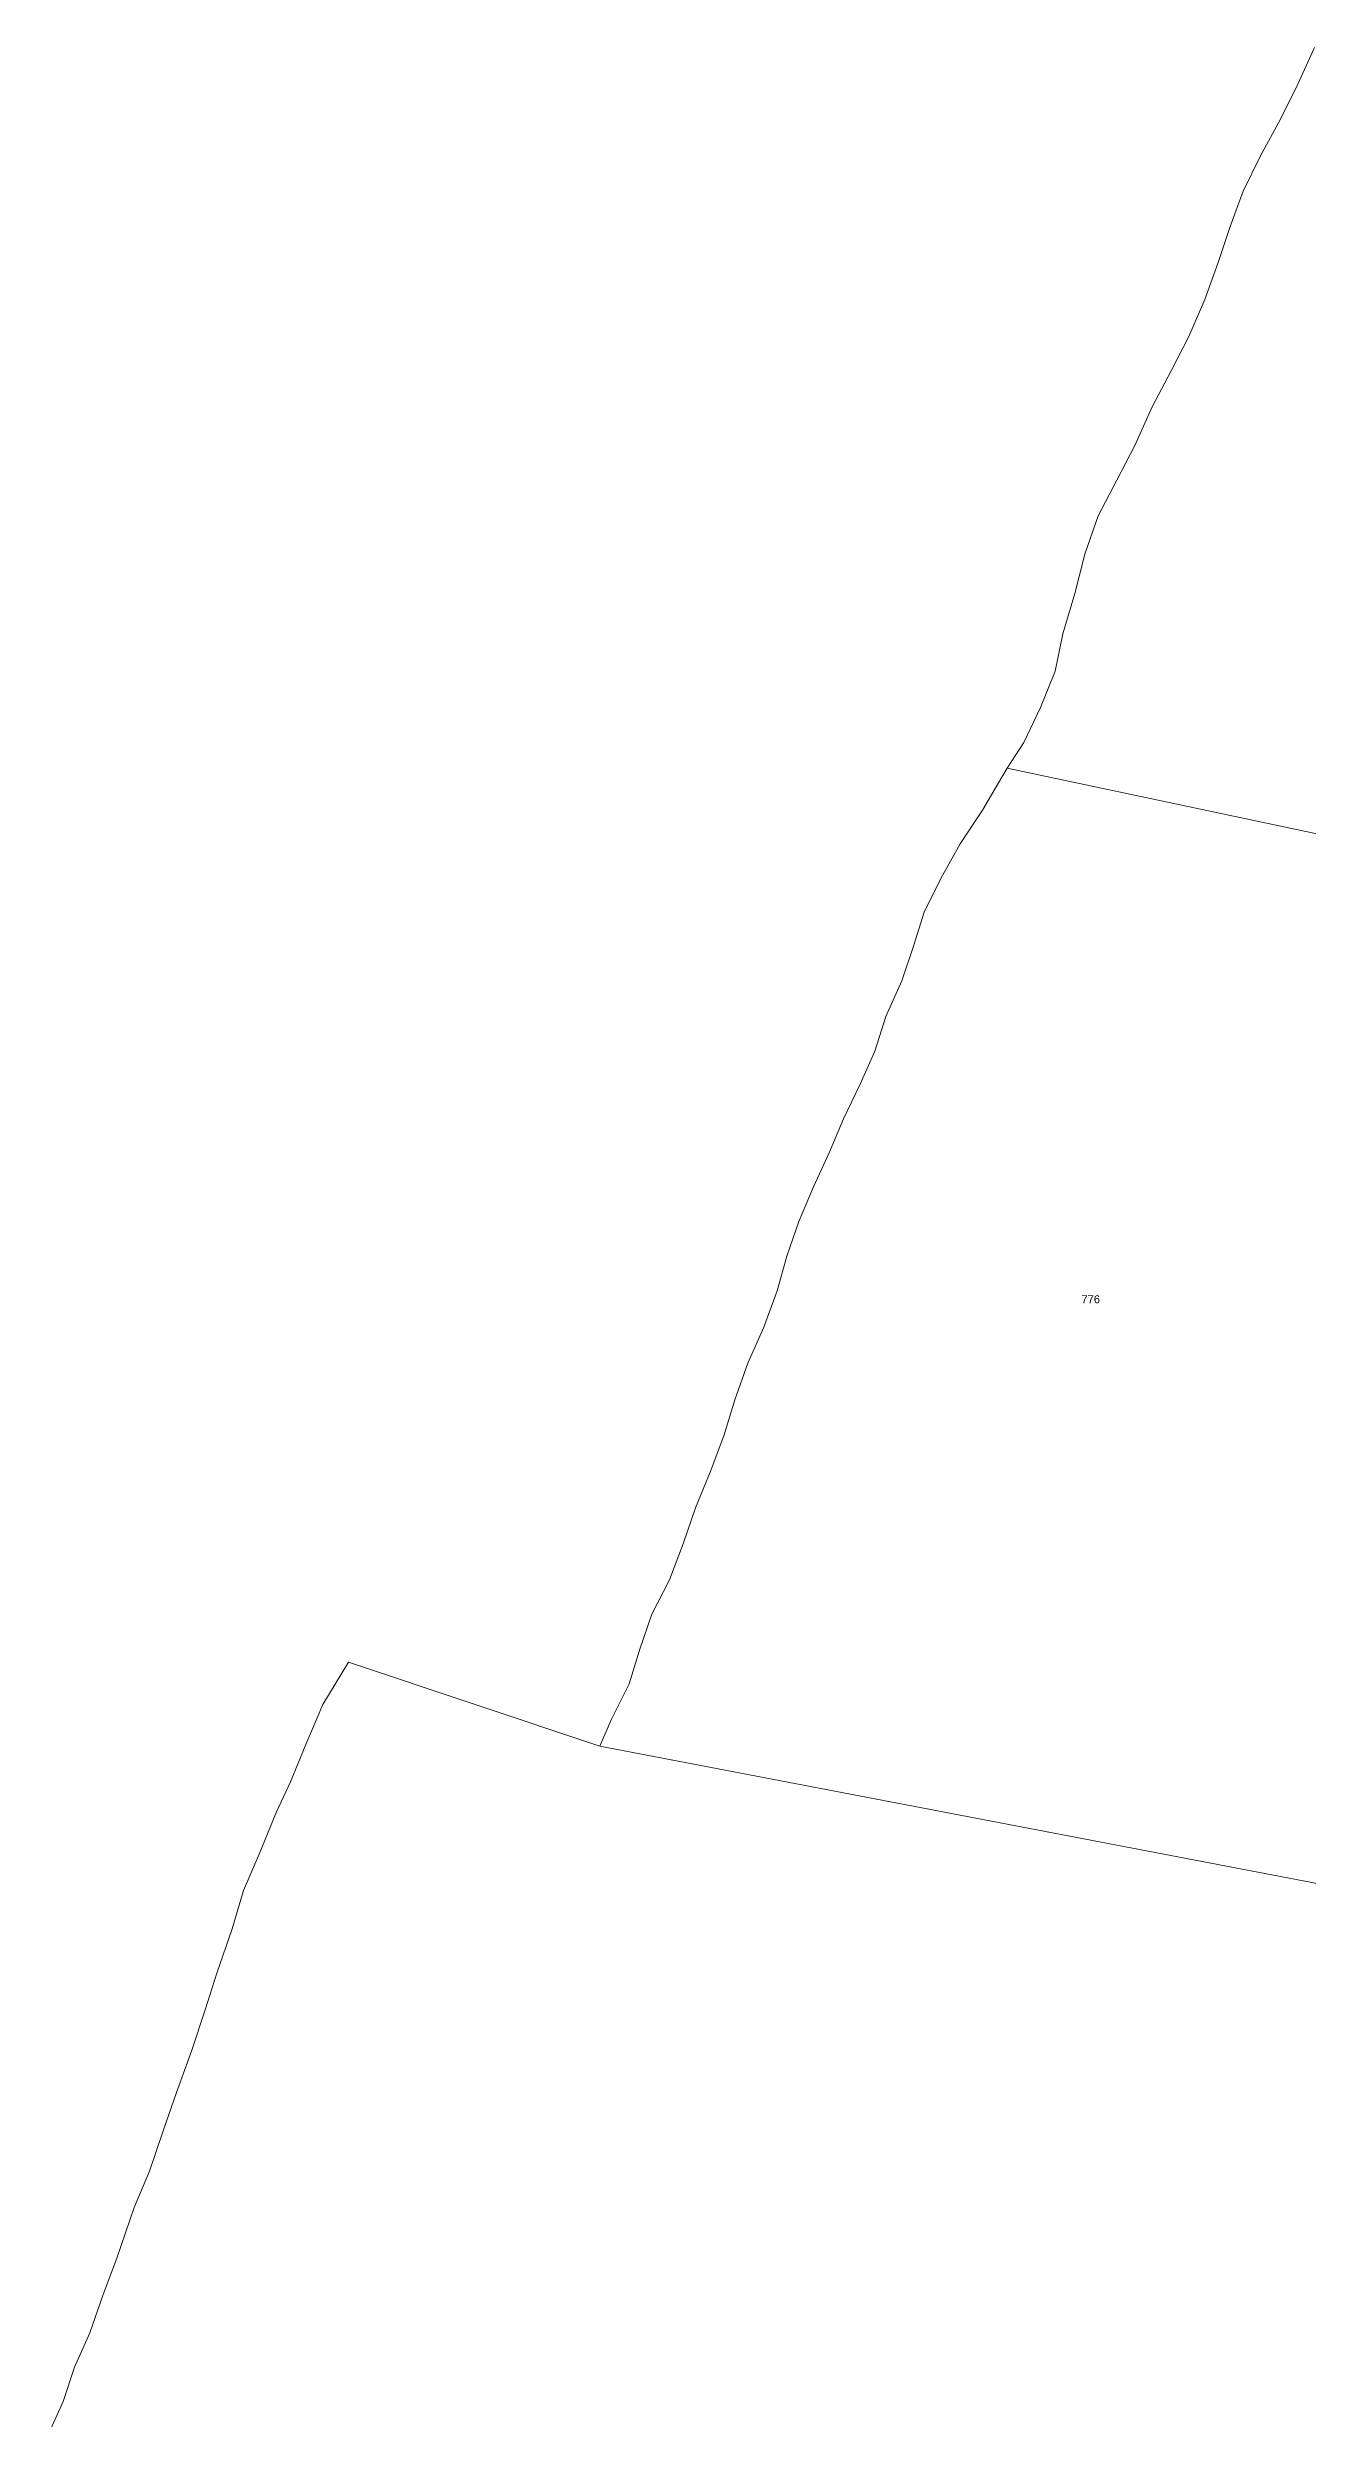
# Model space of a CAD drawing. Header units: metres. Extents: x 284044 to 286251, y 6274170 to 6277073.
# Drawn here: x 284121 to 284405, y 6275184 to 6275717 of the extents above; entities that cross this region are included whole.
import ezdxf

# ---------------------------------------------------------------- set-up
doc = ezdxf.new("R2010")
doc.units = ezdxf.units.M
doc.layers.add('Cadastre Land Parcels_SP_EXT', color=9, linetype='Continuous', lineweight=5)
doc.styles.get("Standard").update_dxf_attribs({"font": 'arial.ttf'})

msp = doc.modelspace()

# ---------------------------------------------------------------- linework, layer by layer
at = {"layer": 'Cadastre Land Parcels_SP_EXT', "linetype": 'Continuous'}
for points in [[(284406.33, 6275717.41), (284402.56, 6275709.11), (284398.58, 6275701.14), (284394.29, 6275693.17), (284390.31, 6275685.08), (284387.39, 6275677.1), (284384.68, 6275669), (284381.64, 6275660.7), (284378.08, 6275652.41), (284374.11, 6275644.64), (284369.82, 6275636.57), (284365.94, 6275627.85), (284361.86, 6275620.09), (284357.67, 6275612.01), (284354.63, 6275603.39), (284352.44, 6275594.55), (284349.71, 6275585.51), (284347.95, 6275577.09), (284344.71, 6275568.9), (284340.94, 6275561.02), (284337.18, 6275555.26), (284616.61, 6275496.02)], [(284616.61, 6275496.02), (284337.18, 6275555.26), (284335.95, 6275553.25), (284331.64, 6275545.81), (284326.64, 6275538.26), (284322.24, 6275530.42), (284318.53, 6275522.9), (284316.12, 6275515.2), (284313.5, 6275507.4), (284309.9, 6275499.39), (284307.39, 6275491.59), (284304.07, 6275484.17), (284300.36, 6275476.35), (284297.15, 6275468.74), (284293.64, 6275461.12), (284290.33, 6275453.3), (284287.62, 6275445.5), (284285.41, 6275437.71), (284282.4, 6275429.51), (284278.8, 6275421.39), (284275.9, 6275413.19), (284273.49, 6275405.29), (284270.48, 6275397.29), (284267.09, 6275388.88), (284264.38, 6275380.98), (284261.18, 6275372.67), (284257.27, 6275364.94), (284254.47, 6275356.84), (284252.15, 6275349.25), (284248.15, 6275341.32), (284247.87, 6275340.65), (284245.5, 6275335.23), (284622.31, 6275263.13)], [(284622.31, 6275263.13), (284245.5, 6275335.23), (284189.02, 6275354.19), (284183.23, 6275344.63), (284179.36, 6275335.62), (284175.9, 6275327.26), (284172.76, 6275320.51), (284168.86, 6275310.98), (284165.36, 6275302.8), (284162.81, 6275294.16), (284159.34, 6275284.16), (284156.75, 6275275.98), (284153.75, 6275266.89), (284150.27, 6275257.34), (284147.27, 6275248.71), (284144.24, 6275239.65), (284140.74, 6275231.46), (284136.87, 6275220.09), (284133.82, 6275211.9), (284130.82, 6275203.27), (284127.31, 6275195.53), (284124.75, 6275187.81), (284121.24, 6275180.07)]]:
    msp.add_lwpolyline(points, dxfattribs=at)

# ---------------------------------------------------------------- texts
at = {"layer": 'Cadastre Land Parcels_SP_EXT'}
msp.add_text('776', height=1.8, dxfattribs=at).set_placement((284353.88, 6275434.9))

doc.saveas('drawing.dxf')
